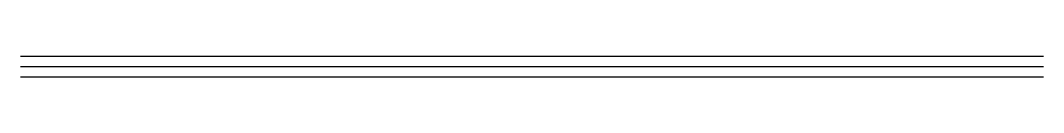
# Model space of a CAD drawing. Header units: millimetres. Extents: x 60 to 1060, y -110 to -90.
import ezdxf

# ---------------------------------------------------------------- set-up
doc = ezdxf.new("R2010")
doc.units = ezdxf.units.MM
doc.layers.add('LINE_CENTER', color=1, linetype='CONTINUOUS')
doc.layers.add('LINE_EDGE', color=7, linetype='CONTINUOUS')

msp = doc.modelspace()

# ---------------------------------------------------------------- linework, layer by layer
at = {"layer": 'LINE_CENTER'}
msp.add_line((60, -100), (1060, -100), dxfattribs=at)
at = {"layer": 'LINE_EDGE'}
for p, q in [((60, -90), (1060, -90)), ((60, -110), (1060, -110))]:
    msp.add_line(p, q, dxfattribs=at)

doc.saveas('drawing.dxf')
